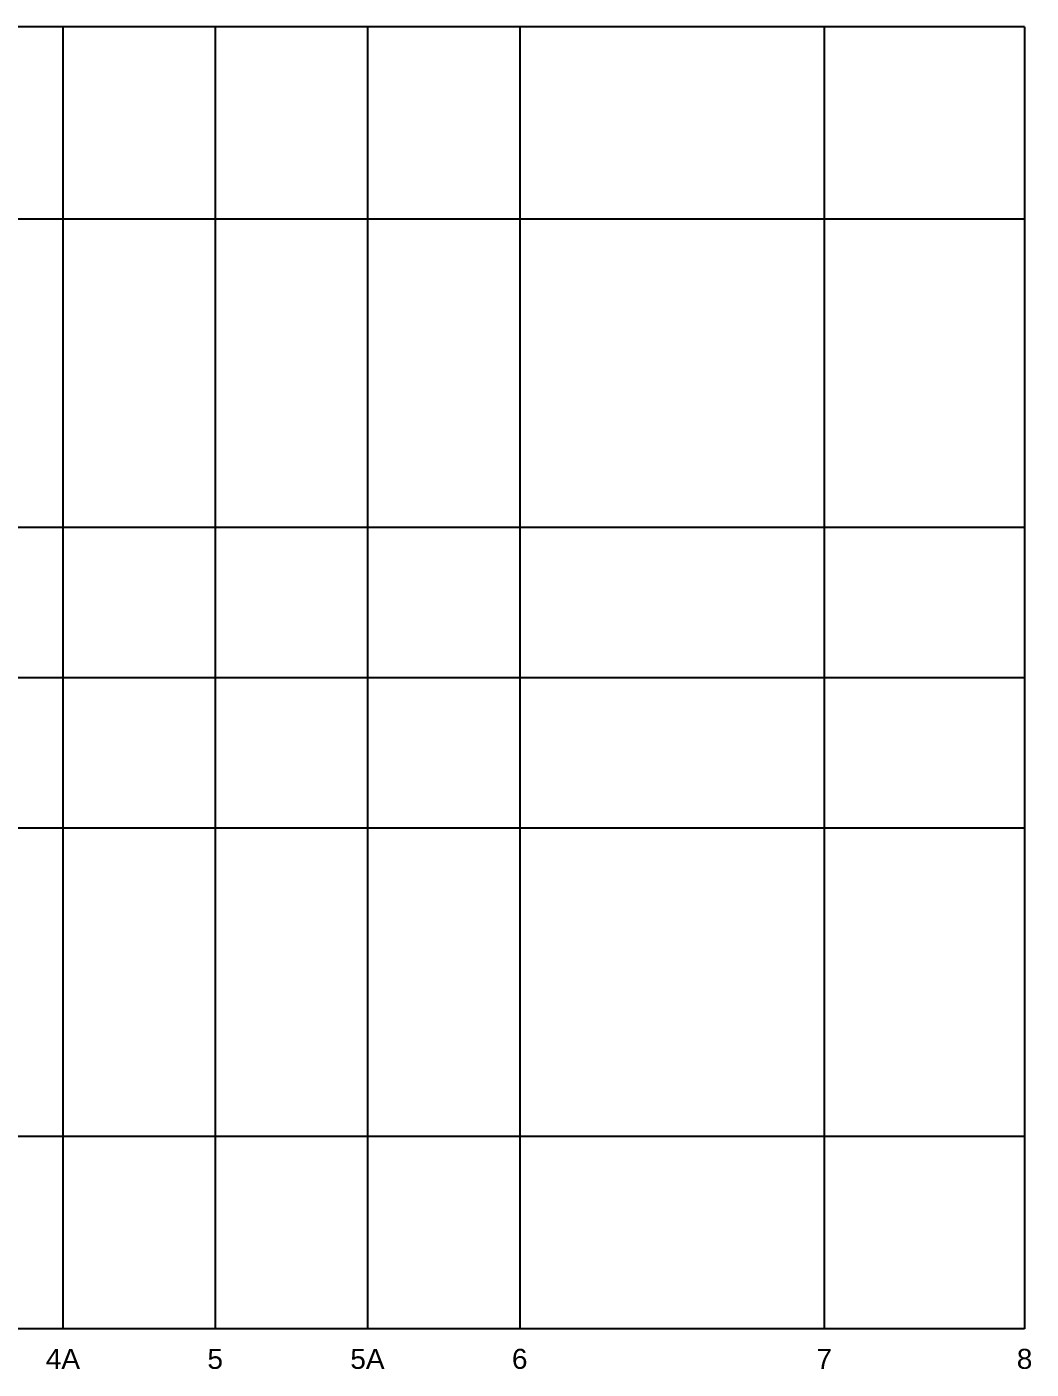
# Model space of a CAD drawing. Header units: millimetres. Extents: x -736 to 48164, y -1007 to 32507.
# Drawn here: x 23100 to 48164, y -1007 to 32500 of the extents above; entities that cross this region are included whole.
import ezdxf

# ---------------------------------------------------------------- set-up
doc = ezdxf.new("R2010")
doc.units = ezdxf.units.MM
doc.layers.add('standard', color=2, linetype='CONTINUOUS')
doc.styles.get("Standard").update_dxf_attribs({"font": 'arial.ttf'})

msp = doc.modelspace()

# ---------------------------------------------------------------- linework, layer by layer
at = {"layer": 'standard', "ltscale": 0.3}
for p, q in [((24000, 32500, -800), (20200, 32500, -800)), ((24000, 32500, 2695), (20200, 32500, 2695)), ((24000, 32500, 5845), (20200, 32500, 5845)), ((24000, 32500, 8995), (20200, 32500, 8995)), ((24000, 32500, 12145), (20200, 32500, 12145)), ((24000, 32500, 15295), (20200, 32500, 15295)), ((27800, 32500, -800), (24000, 32500, -800)), ((27800, 32500, 2695), (24000, 32500, 2695)), ((27800, 32500, 5845), (24000, 32500, 5845)), ((27800, 32500, 8995), (24000, 32500, 8995)), ((27800, 32500, 12145), (24000, 32500, 12145)), ((27800, 32500, 15295), (24000, 32500, 15295)), ((24000, 32500, -800), (24000, 27700, -800)), ((24000, 32500, 2695), (24000, 27700, 2695)), ((24000, 32500, 5845), (24000, 27700, 5845)), ((24000, 32500, 8995), (24000, 27700, 8995)), ((24000, 32500, 12145), (24000, 27700, 12145)), ((24000, 32500, 15295), (24000, 27700, 15295)), ((24000, 32500, 2695), (24000, 32500, -800)), ((24000, 32500, 5845), (24000, 32500, 2695)), ((24000, 32500, 8995), (24000, 32500, 5845)), ((24000, 32500, 12145), (24000, 32500, 8995)), ((24000, 32500, 15295), (24000, 32500, 12145)), ((31600, 32500, -800), (27800, 32500, -800)), ((31600, 32500, 2695), (27800, 32500, 2695)), ((31600, 32500, 5845), (27800, 32500, 5845)), ((31600, 32500, 8995), (27800, 32500, 8995)), ((31600, 32500, 12145), (27800, 32500, 12145)), ((31600, 32500, 15295), (27800, 32500, 15295)), ((27800, 32500, -800), (27800, 27700, -800)), ((27800, 32500, 2695), (27800, 27700, 2695)), ((27800, 32500, 5845), (27800, 27700, 5845)), ((27800, 32500, 8995), (27800, 27700, 8995)), ((27800, 32500, 12145), (27800, 27700, 12145)), ((27800, 32500, 15295), (27800, 27700, 15295)), ((27800, 32500, 2695), (27800, 32500, -800)), ((27800, 32500, 5845), (27800, 32500, 2695)), ((27800, 32500, 8995), (27800, 32500, 5845)), ((27800, 32500, 12145), (27800, 32500, 8995)), ((27800, 32500, 15295), (27800, 32500, 12145)), ((35400, 32500, -800), (31600, 32500, -800)), ((35400, 32500, 2695), (31600, 32500, 2695)), ((35400, 32500, 5845), (31600, 32500, 5845)), ((35400, 32500, 8995), (31600, 32500, 8995)), ((35400, 32500, 12145), (31600, 32500, 12145)), ((35400, 32500, 15295), (31600, 32500, 15295)), ((31600, 32500, -800), (31600, 27700, -800)), ((31600, 32500, 2695), (31600, 27700, 2695)), ((31600, 32500, 5845), (31600, 27700, 5845)), ((31600, 32500, 8995), (31600, 27700, 8995)), ((31600, 32500, 12145), (31600, 27700, 12145)), ((31600, 32500, 15295), (31600, 27700, 15295)), ((31600, 32500, 2695), (31600, 32500, -800)), ((31600, 32500, 5845), (31600, 32500, 2695)), ((31600, 32500, 8995), (31600, 32500, 5845)), ((31600, 32500, 12145), (31600, 32500, 8995)), ((31600, 32500, 15295), (31600, 32500, 12145)), ((43000, 32500, -800), (35400, 32500, -800)), ((43000, 32500, 2695), (35400, 32500, 2695)), ((43000, 32500, 5845), (35400, 32500, 5845)), ((43000, 32500, 8995), (35400, 32500, 8995)), ((43000, 32500, 12145), (35400, 32500, 12145)), ((43000, 32500, 15295), (35400, 32500, 15295)), ((35400, 32500, -800), (35400, 27700, -800)), ((35400, 32500, 2695), (35400, 27700, 2695)), ((35400, 32500, 5845), (35400, 27700, 5845)), ((35400, 32500, 8995), (35400, 27700, 8995)), ((35400, 32500, 12145), (35400, 27700, 12145)), ((35400, 32500, 15295), (35400, 27700, 15295)), ((35400, 32500, 2695), (35400, 32500, -800)), ((35400, 32500, 5845), (35400, 32500, 2695)), ((35400, 32500, 8995), (35400, 32500, 5845)), ((35400, 32500, 12145), (35400, 32500, 8995)), ((35400, 32500, 15295), (35400, 32500, 12145)), ((48000, 32500, -800), (43000, 32500, -800)), ((48000, 32500, 2695), (43000, 32500, 2695)), ((48000, 32500, 5845), (43000, 32500, 5845)), ((48000, 32500, 8995), (43000, 32500, 8995)), ((48000, 32500, 12145), (43000, 32500, 12145)), ((48000, 32500, 15295), (43000, 32500, 15295)), ((43000, 32500, -800), (43000, 27700, -800)), ((43000, 32500, 2695), (43000, 27700, 2695)), ((43000, 32500, 5845), (43000, 27700, 5845)), ((43000, 32500, 8995), (43000, 27700, 8995)), ((43000, 32500, 12145), (43000, 27700, 12145)), ((43000, 32500, 15295), (43000, 27700, 15295)), ((43000, 32500, 2695), (43000, 32500, -800)), ((43000, 32500, 5845), (43000, 32500, 2695)), ((43000, 32500, 8995), (43000, 32500, 5845)), ((43000, 32500, 12145), (43000, 32500, 8995)), ((43000, 32500, 15295), (43000, 32500, 12145)), ((48000, 32500, -800), (48000, 27700, -800)), ((48000, 32500, 2695), (48000, 27700, 2695)), ((48000, 32500, 5845), (48000, 27700, 5845)), ((48000, 32500, 8995), (48000, 27700, 8995)), ((48000, 32500, 12145), (48000, 27700, 12145)), ((48000, 32500, 15295), (48000, 27700, 15295)), ((48000, 32500, 2695), (48000, 32500, -800)), ((48000, 32500, 5845), (48000, 32500, 2695)), ((48000, 32500, 8995), (48000, 32500, 5845)), ((48000, 32500, 12145), (48000, 32500, 8995)), ((48000, 32500, 15295), (48000, 32500, 12145)), ((24000, 27700, -800), (20200, 27700, -800)), ((24000, 27700, 2695), (20200, 27700, 2695)), ((24000, 27700, 5845), (20200, 27700, 5845)), ((24000, 27700, 8995), (20200, 27700, 8995)), ((24000, 27700, 12145), (20200, 27700, 12145)), ((24000, 27700, 15295), (20200, 27700, 15295)), ((27800, 27700, -800), (24000, 27700, -800)), ((27800, 27700, 2695), (24000, 27700, 2695)), ((27800, 27700, 5845), (24000, 27700, 5845)), ((27800, 27700, 8995), (24000, 27700, 8995)), ((27800, 27700, 12145), (24000, 27700, 12145)), ((27800, 27700, 15295), (24000, 27700, 15295)), ((24000, 27700, -800), (24000, 20000, -800)), ((24000, 27700, 2695), (24000, 20000, 2695)), ((24000, 27700, 5845), (24000, 20000, 5845)), ((24000, 27700, 8995), (24000, 20000, 8995)), ((24000, 27700, 12145), (24000, 20000, 12145)), ((24000, 27700, 15295), (24000, 20000, 15295)), ((24000, 27700, 2695), (24000, 27700, -800)), ((24000, 27700, 5845), (24000, 27700, 2695)), ((24000, 27700, 8995), (24000, 27700, 5845)), ((24000, 27700, 12145), (24000, 27700, 8995)), ((24000, 27700, 15295), (24000, 27700, 12145)), ((31600, 27700, -800), (27800, 27700, -800)), ((31600, 27700, 2695), (27800, 27700, 2695)), ((31600, 27700, 5845), (27800, 27700, 5845)), ((31600, 27700, 8995), (27800, 27700, 8995)), ((31600, 27700, 12145), (27800, 27700, 12145)), ((31600, 27700, 15295), (27800, 27700, 15295)), ((27800, 27700, -800), (27800, 20000, -800)), ((27800, 27700, 2695), (27800, 20000, 2695)), ((27800, 27700, 5845), (27800, 20000, 5845)), ((27800, 27700, 8995), (27800, 20000, 8995)), ((27800, 27700, 12145), (27800, 20000, 12145)), ((27800, 27700, 15295), (27800, 20000, 15295)), ((27800, 27700, 2695), (27800, 27700, -800)), ((27800, 27700, 5845), (27800, 27700, 2695)), ((27800, 27700, 8995), (27800, 27700, 5845)), ((27800, 27700, 12145), (27800, 27700, 8995)), ((27800, 27700, 15295), (27800, 27700, 12145)), ((35400, 27700, -800), (31600, 27700, -800)), ((35400, 27700, 2695), (31600, 27700, 2695)), ((35400, 27700, 5845), (31600, 27700, 5845)), ((35400, 27700, 8995), (31600, 27700, 8995)), ((35400, 27700, 12145), (31600, 27700, 12145)), ((35400, 27700, 15295), (31600, 27700, 15295)), ((31600, 27700, -800), (31600, 20000, -800)), ((31600, 27700, 2695), (31600, 20000, 2695)), ((31600, 27700, 5845), (31600, 20000, 5845)), ((31600, 27700, 8995), (31600, 20000, 8995)), ((31600, 27700, 12145), (31600, 20000, 12145)), ((31600, 27700, 15295), (31600, 20000, 15295)), ((31600, 27700, 2695), (31600, 27700, -800)), ((31600, 27700, 5845), (31600, 27700, 2695)), ((31600, 27700, 8995), (31600, 27700, 5845)), ((31600, 27700, 12145), (31600, 27700, 8995)), ((31600, 27700, 15295), (31600, 27700, 12145)), ((43000, 27700, -800), (35400, 27700, -800)), ((43000, 27700, 2695), (35400, 27700, 2695)), ((43000, 27700, 5845), (35400, 27700, 5845)), ((43000, 27700, 8995), (35400, 27700, 8995)), ((43000, 27700, 12145), (35400, 27700, 12145)), ((43000, 27700, 15295), (35400, 27700, 15295)), ((35400, 27700, -800), (35400, 20000, -800)), ((35400, 27700, 2695), (35400, 20000, 2695)), ((35400, 27700, 5845), (35400, 20000, 5845)), ((35400, 27700, 8995), (35400, 20000, 8995)), ((35400, 27700, 12145), (35400, 20000, 12145)), ((35400, 27700, 15295), (35400, 20000, 15295)), ((35400, 27700, 2695), (35400, 27700, -800)), ((35400, 27700, 5845), (35400, 27700, 2695)), ((35400, 27700, 8995), (35400, 27700, 5845)), ((35400, 27700, 12145), (35400, 27700, 8995)), ((35400, 27700, 15295), (35400, 27700, 12145)), ((48000, 27700, -800), (43000, 27700, -800)), ((48000, 27700, 2695), (43000, 27700, 2695)), ((48000, 27700, 5845), (43000, 27700, 5845)), ((48000, 27700, 8995), (43000, 27700, 8995)), ((48000, 27700, 12145), (43000, 27700, 12145)), ((48000, 27700, 15295), (43000, 27700, 15295)), ((43000, 27700, -800), (43000, 20000, -800)), ((43000, 27700, 2695), (43000, 20000, 2695)), ((43000, 27700, 5845), (43000, 20000, 5845)), ((43000, 27700, 8995), (43000, 20000, 8995)), ((43000, 27700, 12145), (43000, 20000, 12145)), ((43000, 27700, 15295), (43000, 20000, 15295)), ((43000, 27700, 2695), (43000, 27700, -800)), ((43000, 27700, 5845), (43000, 27700, 2695)), ((43000, 27700, 8995), (43000, 27700, 5845)), ((43000, 27700, 12145), (43000, 27700, 8995)), ((43000, 27700, 15295), (43000, 27700, 12145)), ((48000, 27700, -800), (48000, 20000, -800)), ((48000, 27700, 2695), (48000, 20000, 2695)), ((48000, 27700, 5845), (48000, 20000, 5845)), ((48000, 27700, 8995), (48000, 20000, 8995)), ((48000, 27700, 12145), (48000, 20000, 12145)), ((48000, 27700, 15295), (48000, 20000, 15295)), ((48000, 27700, 2695), (48000, 27700, -800)), ((48000, 27700, 5845), (48000, 27700, 2695)), ((48000, 27700, 8995), (48000, 27700, 5845)), ((48000, 27700, 12145), (48000, 27700, 8995)), ((48000, 27700, 15295), (48000, 27700, 12145)), ((24000, 20000, -800), (20200, 20000, -800)), ((24000, 20000, 2695), (20200, 20000, 2695)), ((24000, 20000, 5845), (20200, 20000, 5845)), ((24000, 20000, 8995), (20200, 20000, 8995)), ((24000, 20000, 12145), (20200, 20000, 12145)), ((24000, 20000, 15295), (20200, 20000, 15295)), ((27800, 20000, -800), (24000, 20000, -800)), ((27800, 20000, 2695), (24000, 20000, 2695)), ((27800, 20000, 5845), (24000, 20000, 5845)), ((27800, 20000, 8995), (24000, 20000, 8995)), ((27800, 20000, 12145), (24000, 20000, 12145)), ((27800, 20000, 15295), (24000, 20000, 15295)), ((24000, 20000, -800), (24000, 16250, -800)), ((24000, 20000, 2695), (24000, 16250, 2695)), ((24000, 20000, 5845), (24000, 16250, 5845)), ((24000, 20000, 8995), (24000, 16250, 8995)), ((24000, 20000, 12145), (24000, 16250, 12145)), ((24000, 20000, 15295), (24000, 16250, 15295)), ((24000, 20000, 2695), (24000, 20000, -800)), ((24000, 20000, 5845), (24000, 20000, 2695)), ((24000, 20000, 8995), (24000, 20000, 5845)), ((24000, 20000, 12145), (24000, 20000, 8995)), ((24000, 20000, 15295), (24000, 20000, 12145)), ((31600, 20000, -800), (27800, 20000, -800)), ((31600, 20000, 2695), (27800, 20000, 2695)), ((31600, 20000, 5845), (27800, 20000, 5845)), ((31600, 20000, 8995), (27800, 20000, 8995)), ((31600, 20000, 12145), (27800, 20000, 12145)), ((31600, 20000, 15295), (27800, 20000, 15295)), ((27800, 20000, -800), (27800, 16250, -800)), ((27800, 20000, 2695), (27800, 16250, 2695)), ((27800, 20000, 5845), (27800, 16250, 5845)), ((27800, 20000, 8995), (27800, 16250, 8995)), ((27800, 20000, 12145), (27800, 16250, 12145)), ((27800, 20000, 15295), (27800, 16250, 15295)), ((27800, 20000, 2695), (27800, 20000, -800)), ((27800, 20000, 5845), (27800, 20000, 2695)), ((27800, 20000, 8995), (27800, 20000, 5845)), ((27800, 20000, 12145), (27800, 20000, 8995)), ((27800, 20000, 15295), (27800, 20000, 12145)), ((35400, 20000, -800), (31600, 20000, -800)), ((35400, 20000, 2695), (31600, 20000, 2695)), ((35400, 20000, 5845), (31600, 20000, 5845)), ((35400, 20000, 8995), (31600, 20000, 8995)), ((35400, 20000, 12145), (31600, 20000, 12145)), ((35400, 20000, 15295), (31600, 20000, 15295)), ((31600, 20000, -800), (31600, 16250, -800)), ((31600, 20000, 2695), (31600, 16250, 2695)), ((31600, 20000, 5845), (31600, 16250, 5845)), ((31600, 20000, 8995), (31600, 16250, 8995)), ((31600, 20000, 12145), (31600, 16250, 12145)), ((31600, 20000, 15295), (31600, 16250, 15295)), ((31600, 20000, 2695), (31600, 20000, -800)), ((31600, 20000, 5845), (31600, 20000, 2695)), ((31600, 20000, 8995), (31600, 20000, 5845)), ((31600, 20000, 12145), (31600, 20000, 8995)), ((31600, 20000, 15295), (31600, 20000, 12145)), ((43000, 20000, -800), (35400, 20000, -800)), ((43000, 20000, 2695), (35400, 20000, 2695)), ((43000, 20000, 5845), (35400, 20000, 5845)), ((43000, 20000, 8995), (35400, 20000, 8995)), ((43000, 20000, 12145), (35400, 20000, 12145)), ((43000, 20000, 15295), (35400, 20000, 15295)), ((35400, 20000, -800), (35400, 16250, -800)), ((35400, 20000, 2695), (35400, 16250, 2695)), ((35400, 20000, 5845), (35400, 16250, 5845)), ((35400, 20000, 8995), (35400, 16250, 8995)), ((35400, 20000, 12145), (35400, 16250, 12145)), ((35400, 20000, 15295), (35400, 16250, 15295)), ((35400, 20000, 2695), (35400, 20000, -800)), ((35400, 20000, 5845), (35400, 20000, 2695)), ((35400, 20000, 8995), (35400, 20000, 5845)), ((35400, 20000, 12145), (35400, 20000, 8995)), ((35400, 20000, 15295), (35400, 20000, 12145)), ((48000, 20000, -800), (43000, 20000, -800)), ((48000, 20000, 2695), (43000, 20000, 2695)), ((48000, 20000, 5845), (43000, 20000, 5845)), ((48000, 20000, 8995), (43000, 20000, 8995)), ((48000, 20000, 12145), (43000, 20000, 12145)), ((48000, 20000, 15295), (43000, 20000, 15295)), ((43000, 20000, -800), (43000, 16250, -800)), ((43000, 20000, 2695), (43000, 16250, 2695)), ((43000, 20000, 5845), (43000, 16250, 5845)), ((43000, 20000, 8995), (43000, 16250, 8995)), ((43000, 20000, 12145), (43000, 16250, 12145)), ((43000, 20000, 15295), (43000, 16250, 15295)), ((43000, 20000, 2695), (43000, 20000, -800)), ((43000, 20000, 5845), (43000, 20000, 2695)), ((43000, 20000, 8995), (43000, 20000, 5845)), ((43000, 20000, 12145), (43000, 20000, 8995)), ((43000, 20000, 15295), (43000, 20000, 12145)), ((48000, 20000, -800), (48000, 16250, -800)), ((48000, 20000, 2695), (48000, 16250, 2695)), ((48000, 20000, 5845), (48000, 16250, 5845)), ((48000, 20000, 8995), (48000, 16250, 8995)), ((48000, 20000, 12145), (48000, 16250, 12145)), ((48000, 20000, 15295), (48000, 16250, 15295)), ((48000, 20000, 2695), (48000, 20000, -800)), ((48000, 20000, 5845), (48000, 20000, 2695)), ((48000, 20000, 8995), (48000, 20000, 5845)), ((48000, 20000, 12145), (48000, 20000, 8995)), ((48000, 20000, 15295), (48000, 20000, 12145)), ((24000, 16250, -800), (20200, 16250, -800)), ((24000, 16250, 2695), (20200, 16250, 2695)), ((24000, 16250, 5845), (20200, 16250, 5845)), ((24000, 16250, 8995), (20200, 16250, 8995)), ((24000, 16250, 12145), (20200, 16250, 12145)), ((24000, 16250, 15295), (20200, 16250, 15295)), ((27800, 16250, -800), (24000, 16250, -800)), ((27800, 16250, 2695), (24000, 16250, 2695)), ((27800, 16250, 5845), (24000, 16250, 5845)), ((27800, 16250, 8995), (24000, 16250, 8995)), ((27800, 16250, 12145), (24000, 16250, 12145)), ((27800, 16250, 15295), (24000, 16250, 15295)), ((24000, 16250, -800), (24000, 12500, -800)), ((24000, 16250, 2695), (24000, 12500, 2695)), ((24000, 16250, 5845), (24000, 12500, 5845)), ((24000, 16250, 8995), (24000, 12500, 8995)), ((24000, 16250, 12145), (24000, 12500, 12145)), ((24000, 16250, 15295), (24000, 12500, 15295)), ((24000, 16250, 2695), (24000, 16250, -800)), ((24000, 16250, 5845), (24000, 16250, 2695)), ((24000, 16250, 8995), (24000, 16250, 5845)), ((24000, 16250, 12145), (24000, 16250, 8995)), ((24000, 16250, 15295), (24000, 16250, 12145)), ((31600, 16250, -800), (27800, 16250, -800)), ((31600, 16250, 2695), (27800, 16250, 2695)), ((31600, 16250, 5845), (27800, 16250, 5845)), ((31600, 16250, 8995), (27800, 16250, 8995)), ((31600, 16250, 12145), (27800, 16250, 12145)), ((31600, 16250, 15295), (27800, 16250, 15295)), ((27800, 16250, -800), (27800, 12500, -800)), ((27800, 16250, 2695), (27800, 12500, 2695)), ((27800, 16250, 5845), (27800, 12500, 5845)), ((27800, 16250, 8995), (27800, 12500, 8995)), ((27800, 16250, 12145), (27800, 12500, 12145)), ((27800, 16250, 15295), (27800, 12500, 15295)), ((27800, 16250, 2695), (27800, 16250, -800)), ((27800, 16250, 5845), (27800, 16250, 2695)), ((27800, 16250, 8995), (27800, 16250, 5845)), ((27800, 16250, 12145), (27800, 16250, 8995)), ((27800, 16250, 15295), (27800, 16250, 12145)), ((35400, 16250, -800), (31600, 16250, -800)), ((35400, 16250, 2695), (31600, 16250, 2695)), ((35400, 16250, 5845), (31600, 16250, 5845)), ((35400, 16250, 8995), (31600, 16250, 8995)), ((35400, 16250, 12145), (31600, 16250, 12145)), ((35400, 16250, 15295), (31600, 16250, 15295)), ((31600, 16250, -800), (31600, 12500, -800)), ((31600, 16250, 2695), (31600, 12500, 2695)), ((31600, 16250, 5845), (31600, 12500, 5845)), ((31600, 16250, 8995), (31600, 12500, 8995)), ((31600, 16250, 12145), (31600, 12500, 12145)), ((31600, 16250, 15295), (31600, 12500, 15295)), ((31600, 16250, 2695), (31600, 16250, -800)), ((31600, 16250, 5845), (31600, 16250, 2695)), ((31600, 16250, 8995), (31600, 16250, 5845)), ((31600, 16250, 12145), (31600, 16250, 8995)), ((31600, 16250, 15295), (31600, 16250, 12145)), ((43000, 16250, -800), (35400, 16250, -800)), ((43000, 16250, 2695), (35400, 16250, 2695)), ((43000, 16250, 5845), (35400, 16250, 5845)), ((43000, 16250, 8995), (35400, 16250, 8995)), ((43000, 16250, 12145), (35400, 16250, 12145)), ((43000, 16250, 15295), (35400, 16250, 15295)), ((35400, 16250, -800), (35400, 12500, -800)), ((35400, 16250, 2695), (35400, 12500, 2695)), ((35400, 16250, 5845), (35400, 12500, 5845)), ((35400, 16250, 8995), (35400, 12500, 8995)), ((35400, 16250, 12145), (35400, 12500, 12145)), ((35400, 16250, 15295), (35400, 12500, 15295)), ((35400, 16250, 2695), (35400, 16250, -800)), ((35400, 16250, 5845), (35400, 16250, 2695)), ((35400, 16250, 8995), (35400, 16250, 5845)), ((35400, 16250, 12145), (35400, 16250, 8995)), ((35400, 16250, 15295), (35400, 16250, 12145)), ((48000, 16250, -800), (43000, 16250, -800)), ((48000, 16250, 2695), (43000, 16250, 2695)), ((48000, 16250, 5845), (43000, 16250, 5845)), ((48000, 16250, 8995), (43000, 16250, 8995)), ((48000, 16250, 12145), (43000, 16250, 12145)), ((48000, 16250, 15295), (43000, 16250, 15295)), ((43000, 16250, -800), (43000, 12500, -800)), ((43000, 16250, 2695), (43000, 12500, 2695)), ((43000, 16250, 5845), (43000, 12500, 5845)), ((43000, 16250, 8995), (43000, 12500, 8995)), ((43000, 16250, 12145), (43000, 12500, 12145)), ((43000, 16250, 15295), (43000, 12500, 15295)), ((43000, 16250, 2695), (43000, 16250, -800)), ((43000, 16250, 5845), (43000, 16250, 2695)), ((43000, 16250, 8995), (43000, 16250, 5845)), ((43000, 16250, 12145), (43000, 16250, 8995)), ((43000, 16250, 15295), (43000, 16250, 12145)), ((48000, 16250, -800), (48000, 12500, -800)), ((48000, 16250, 2695), (48000, 12500, 2695)), ((48000, 16250, 5845), (48000, 12500, 5845)), ((48000, 16250, 8995), (48000, 12500, 8995)), ((48000, 16250, 12145), (48000, 12500, 12145)), ((48000, 16250, 15295), (48000, 12500, 15295)), ((48000, 16250, 2695), (48000, 16250, -800)), ((48000, 16250, 5845), (48000, 16250, 2695)), ((48000, 16250, 8995), (48000, 16250, 5845)), ((48000, 16250, 12145), (48000, 16250, 8995)), ((48000, 16250, 15295), (48000, 16250, 12145)), ((24000, 12500, -800), (20200, 12500, -800)), ((24000, 12500, 2695), (20200, 12500, 2695)), ((24000, 12500, 5845), (20200, 12500, 5845)), ((24000, 12500, 8995), (20200, 12500, 8995)), ((24000, 12500, 12145), (20200, 12500, 12145)), ((24000, 12500, 15295), (20200, 12500, 15295)), ((27800, 12500, -800), (24000, 12500, -800)), ((27800, 12500, 2695), (24000, 12500, 2695)), ((27800, 12500, 5845), (24000, 12500, 5845)), ((27800, 12500, 8995), (24000, 12500, 8995)), ((27800, 12500, 12145), (24000, 12500, 12145)), ((27800, 12500, 15295), (24000, 12500, 15295)), ((24000, 12500, -800), (24000, 4800, -800)), ((24000, 12500, 2695), (24000, 4800, 2695)), ((24000, 12500, 5845), (24000, 4800, 5845)), ((24000, 12500, 8995), (24000, 4800, 8995)), ((24000, 12500, 12145), (24000, 4800, 12145)), ((24000, 12500, 15295), (24000, 4800, 15295)), ((24000, 12500, 2695), (24000, 12500, -800)), ((24000, 12500, 5845), (24000, 12500, 2695)), ((24000, 12500, 8995), (24000, 12500, 5845)), ((24000, 12500, 12145), (24000, 12500, 8995)), ((24000, 12500, 15295), (24000, 12500, 12145)), ((31600, 12500, -800), (27800, 12500, -800)), ((31600, 12500, 2695), (27800, 12500, 2695)), ((31600, 12500, 5845), (27800, 12500, 5845)), ((31600, 12500, 8995), (27800, 12500, 8995)), ((31600, 12500, 12145), (27800, 12500, 12145)), ((31600, 12500, 15295), (27800, 12500, 15295)), ((27800, 12500, -800), (27800, 4800, -800)), ((27800, 12500, 2695), (27800, 4800, 2695)), ((27800, 12500, 5845), (27800, 4800, 5845)), ((27800, 12500, 8995), (27800, 4800, 8995)), ((27800, 12500, 12145), (27800, 4800, 12145)), ((27800, 12500, 15295), (27800, 4800, 15295)), ((27800, 12500, 2695), (27800, 12500, -800)), ((27800, 12500, 5845), (27800, 12500, 2695)), ((27800, 12500, 8995), (27800, 12500, 5845)), ((27800, 12500, 12145), (27800, 12500, 8995)), ((27800, 12500, 15295), (27800, 12500, 12145)), ((35400, 12500, -800), (31600, 12500, -800)), ((35400, 12500, 2695), (31600, 12500, 2695)), ((35400, 12500, 5845), (31600, 12500, 5845)), ((35400, 12500, 8995), (31600, 12500, 8995)), ((35400, 12500, 12145), (31600, 12500, 12145)), ((35400, 12500, 15295), (31600, 12500, 15295)), ((31600, 12500, -800), (31600, 4800, -800)), ((31600, 12500, 2695), (31600, 4800, 2695)), ((31600, 12500, 5845), (31600, 4800, 5845)), ((31600, 12500, 8995), (31600, 4800, 8995)), ((31600, 12500, 12145), (31600, 4800, 12145)), ((31600, 12500, 15295), (31600, 4800, 15295)), ((31600, 12500, 2695), (31600, 12500, -800)), ((31600, 12500, 5845), (31600, 12500, 2695)), ((31600, 12500, 8995), (31600, 12500, 5845)), ((31600, 12500, 12145), (31600, 12500, 8995)), ((31600, 12500, 15295), (31600, 12500, 12145)), ((43000, 12500, -800), (35400, 12500, -800)), ((43000, 12500, 2695), (35400, 12500, 2695)), ((43000, 12500, 5845), (35400, 12500, 5845)), ((43000, 12500, 8995), (35400, 12500, 8995)), ((43000, 12500, 12145), (35400, 12500, 12145)), ((43000, 12500, 15295), (35400, 12500, 15295)), ((35400, 12500, -800), (35400, 4800, -800)), ((35400, 12500, 2695), (35400, 4800, 2695)), ((35400, 12500, 5845), (35400, 4800, 5845)), ((35400, 12500, 8995), (35400, 4800, 8995)), ((35400, 12500, 12145), (35400, 4800, 12145)), ((35400, 12500, 15295), (35400, 4800, 15295)), ((35400, 12500, 2695), (35400, 12500, -800)), ((35400, 12500, 5845), (35400, 12500, 2695)), ((35400, 12500, 8995), (35400, 12500, 5845)), ((35400, 12500, 12145), (35400, 12500, 8995)), ((35400, 12500, 15295), (35400, 12500, 12145)), ((48000, 12500, -800), (43000, 12500, -800)), ((48000, 12500, 2695), (43000, 12500, 2695)), ((48000, 12500, 5845), (43000, 12500, 5845)), ((48000, 12500, 8995), (43000, 12500, 8995)), ((48000, 12500, 12145), (43000, 12500, 12145)), ((48000, 12500, 15295), (43000, 12500, 15295)), ((43000, 12500, -800), (43000, 4800, -800)), ((43000, 12500, 2695), (43000, 4800, 2695)), ((43000, 12500, 5845), (43000, 4800, 5845)), ((43000, 12500, 8995), (43000, 4800, 8995)), ((43000, 12500, 12145), (43000, 4800, 12145)), ((43000, 12500, 15295), (43000, 4800, 15295)), ((43000, 12500, 2695), (43000, 12500, -800)), ((43000, 12500, 5845), (43000, 12500, 2695)), ((43000, 12500, 8995), (43000, 12500, 5845)), ((43000, 12500, 12145), (43000, 12500, 8995)), ((43000, 12500, 15295), (43000, 12500, 12145)), ((48000, 12500, -800), (48000, 4800, -800)), ((48000, 12500, 2695), (48000, 4800, 2695)), ((48000, 12500, 5845), (48000, 4800, 5845)), ((48000, 12500, 8995), (48000, 4800, 8995)), ((48000, 12500, 12145), (48000, 4800, 12145)), ((48000, 12500, 15295), (48000, 4800, 15295)), ((48000, 12500, 2695), (48000, 12500, -800)), ((48000, 12500, 5845), (48000, 12500, 2695)), ((48000, 12500, 8995), (48000, 12500, 5845)), ((48000, 12500, 12145), (48000, 12500, 8995)), ((48000, 12500, 15295), (48000, 12500, 12145)), ((24000, 4800, -800), (20200, 4800, -800)), ((24000, 4800, 2695), (20200, 4800, 2695)), ((24000, 4800, 5845), (20200, 4800, 5845)), ((24000, 4800, 8995), (20200, 4800, 8995)), ((24000, 4800, 12145), (20200, 4800, 12145)), ((24000, 4800, 15295), (20200, 4800, 15295)), ((27800, 4800, -800), (24000, 4800, -800)), ((27800, 4800, 2695), (24000, 4800, 2695)), ((27800, 4800, 5845), (24000, 4800, 5845)), ((27800, 4800, 8995), (24000, 4800, 8995)), ((27800, 4800, 12145), (24000, 4800, 12145)), ((27800, 4800, 15295), (24000, 4800, 15295)), ((24000, 4800, -800), (24000, 0, -800)), ((24000, 4800, 2695), (24000, 0, 2695)), ((24000, 4800, 5845), (24000, 0, 5845)), ((24000, 4800, 8995), (24000, 0, 8995)), ((24000, 4800, 12145), (24000, 0, 12145)), ((24000, 4800, 15295), (24000, 0, 15295)), ((24000, 4800, 2695), (24000, 4800, -800)), ((24000, 4800, 5845), (24000, 4800, 2695)), ((24000, 4800, 8995), (24000, 4800, 5845)), ((24000, 4800, 12145), (24000, 4800, 8995)), ((24000, 4800, 15295), (24000, 4800, 12145)), ((31600, 4800, -800), (27800, 4800, -800)), ((31600, 4800, 2695), (27800, 4800, 2695)), ((31600, 4800, 5845), (27800, 4800, 5845)), ((31600, 4800, 8995), (27800, 4800, 8995)), ((31600, 4800, 12145), (27800, 4800, 12145)), ((31600, 4800, 15295), (27800, 4800, 15295)), ((27800, 4800, -800), (27800, 0, -800)), ((27800, 4800, 2695), (27800, 0, 2695)), ((27800, 4800, 5845), (27800, 0, 5845)), ((27800, 4800, 8995), (27800, 0, 8995)), ((27800, 4800, 12145), (27800, 0, 12145)), ((27800, 4800, 15295), (27800, 0, 15295)), ((27800, 4800, 2695), (27800, 4800, -800)), ((27800, 4800, 5845), (27800, 4800, 2695)), ((27800, 4800, 8995), (27800, 4800, 5845)), ((27800, 4800, 12145), (27800, 4800, 8995)), ((27800, 4800, 15295), (27800, 4800, 12145)), ((35400, 4800, -800), (31600, 4800, -800)), ((35400, 4800, 2695), (31600, 4800, 2695)), ((35400, 4800, 5845), (31600, 4800, 5845)), ((35400, 4800, 8995), (31600, 4800, 8995)), ((35400, 4800, 12145), (31600, 4800, 12145)), ((35400, 4800, 15295), (31600, 4800, 15295)), ((31600, 4800, -800), (31600, 0, -800)), ((31600, 4800, 2695), (31600, 0, 2695)), ((31600, 4800, 5845), (31600, 0, 5845)), ((31600, 4800, 8995), (31600, 0, 8995)), ((31600, 4800, 12145), (31600, 0, 12145)), ((31600, 4800, 15295), (31600, 0, 15295)), ((31600, 4800, 2695), (31600, 4800, -800)), ((31600, 4800, 5845), (31600, 4800, 2695)), ((31600, 4800, 8995), (31600, 4800, 5845)), ((31600, 4800, 12145), (31600, 4800, 8995)), ((31600, 4800, 15295), (31600, 4800, 12145)), ((43000, 4800, -800), (35400, 4800, -800)), ((43000, 4800, 2695), (35400, 4800, 2695)), ((43000, 4800, 5845), (35400, 4800, 5845)), ((43000, 4800, 8995), (35400, 4800, 8995)), ((43000, 4800, 12145), (35400, 4800, 12145)), ((43000, 4800, 15295), (35400, 4800, 15295)), ((35400, 4800, -800), (35400, 0, -800)), ((35400, 4800, 2695), (35400, 0, 2695)), ((35400, 4800, 5845), (35400, 0, 5845)), ((35400, 4800, 8995), (35400, 0, 8995)), ((35400, 4800, 12145), (35400, 0, 12145)), ((35400, 4800, 15295), (35400, 0, 15295)), ((35400, 4800, 2695), (35400, 4800, -800)), ((35400, 4800, 5845), (35400, 4800, 2695)), ((35400, 4800, 8995), (35400, 4800, 5845)), ((35400, 4800, 12145), (35400, 4800, 8995)), ((35400, 4800, 15295), (35400, 4800, 12145)), ((48000, 4800, -800), (43000, 4800, -800)), ((48000, 4800, 2695), (43000, 4800, 2695)), ((48000, 4800, 5845), (43000, 4800, 5845)), ((48000, 4800, 8995), (43000, 4800, 8995)), ((48000, 4800, 12145), (43000, 4800, 12145)), ((48000, 4800, 15295), (43000, 4800, 15295)), ((43000, 4800, -800), (43000, 0, -800)), ((43000, 4800, 2695), (43000, 0, 2695)), ((43000, 4800, 5845), (43000, 0, 5845)), ((43000, 4800, 8995), (43000, 0, 8995)), ((43000, 4800, 12145), (43000, 0, 12145)), ((43000, 4800, 15295), (43000, 0, 15295)), ((43000, 4800, 2695), (43000, 4800, -800)), ((43000, 4800, 5845), (43000, 4800, 2695)), ((43000, 4800, 8995), (43000, 4800, 5845)), ((43000, 4800, 12145), (43000, 4800, 8995)), ((43000, 4800, 15295), (43000, 4800, 12145)), ((48000, 4800, -800), (48000, 0, -800)), ((48000, 4800, 2695), (48000, 0, 2695)), ((48000, 4800, 5845), (48000, 0, 5845)), ((48000, 4800, 8995), (48000, 0, 8995)), ((48000, 4800, 12145), (48000, 0, 12145)), ((48000, 4800, 15295), (48000, 0, 15295)), ((48000, 4800, 2695), (48000, 4800, -800)), ((48000, 4800, 5845), (48000, 4800, 2695)), ((48000, 4800, 8995), (48000, 4800, 5845)), ((48000, 4800, 12145), (48000, 4800, 8995)), ((48000, 4800, 15295), (48000, 4800, 12145)), ((24000, 0, -800), (20200, 0, -800)), ((24000, 0, 2695), (20200, 0, 2695)), ((24000, 0, 5845), (20200, 0, 5845)), ((24000, 0, 8995), (20200, 0, 8995)), ((24000, 0, 12145), (20200, 0, 12145)), ((24000, 0, 15295), (20200, 0, 15295)), ((27800, 0, -800), (24000, 0, -800)), ((27800, 0, 2695), (24000, 0, 2695)), ((27800, 0, 5845), (24000, 0, 5845)), ((27800, 0, 8995), (24000, 0, 8995)), ((27800, 0, 12145), (24000, 0, 12145)), ((27800, 0, 15295), (24000, 0, 15295)), ((24000, 0, 2695), (24000, 0, -800)), ((24000, 0, 5845), (24000, 0, 2695)), ((24000, 0, 8995), (24000, 0, 5845)), ((24000, 0, 12145), (24000, 0, 8995)), ((24000, 0, 15295), (24000, 0, 12145)), ((31600, 0, -800), (27800, 0, -800)), ((31600, 0, 2695), (27800, 0, 2695)), ((31600, 0, 5845), (27800, 0, 5845)), ((31600, 0, 8995), (27800, 0, 8995)), ((31600, 0, 12145), (27800, 0, 12145)), ((31600, 0, 15295), (27800, 0, 15295)), ((27800, 0, 2695), (27800, 0, -800)), ((27800, 0, 5845), (27800, 0, 2695)), ((27800, 0, 8995), (27800, 0, 5845)), ((27800, 0, 12145), (27800, 0, 8995)), ((27800, 0, 15295), (27800, 0, 12145)), ((35400, 0, -800), (31600, 0, -800)), ((35400, 0, 2695), (31600, 0, 2695)), ((35400, 0, 5845), (31600, 0, 5845)), ((35400, 0, 8995), (31600, 0, 8995)), ((35400, 0, 12145), (31600, 0, 12145)), ((35400, 0, 15295), (31600, 0, 15295)), ((31600, 0, 2695), (31600, 0, -800)), ((31600, 0, 5845), (31600, 0, 2695)), ((31600, 0, 8995), (31600, 0, 5845)), ((31600, 0, 12145), (31600, 0, 8995)), ((31600, 0, 15295), (31600, 0, 12145)), ((43000, 0, -800), (35400, 0, -800)), ((43000, 0, 2695), (35400, 0, 2695)), ((43000, 0, 5845), (35400, 0, 5845)), ((43000, 0, 8995), (35400, 0, 8995)), ((43000, 0, 12145), (35400, 0, 12145)), ((43000, 0, 15295), (35400, 0, 15295)), ((35400, 0, 2695), (35400, 0, -800)), ((35400, 0, 5845), (35400, 0, 2695)), ((35400, 0, 8995), (35400, 0, 5845)), ((35400, 0, 12145), (35400, 0, 8995)), ((35400, 0, 15295), (35400, 0, 12145)), ((48000, 0, -800), (43000, 0, -800)), ((48000, 0, 2695), (43000, 0, 2695)), ((48000, 0, 5845), (43000, 0, 5845)), ((48000, 0, 8995), (43000, 0, 8995)), ((48000, 0, 12145), (43000, 0, 12145)), ((48000, 0, 15295), (43000, 0, 15295)), ((43000, 0, 2695), (43000, 0, -800)), ((43000, 0, 5845), (43000, 0, 2695)), ((43000, 0, 8995), (43000, 0, 5845)), ((43000, 0, 12145), (43000, 0, 8995)), ((43000, 0, 15295), (43000, 0, 12145)), ((48000, 0, 2695), (48000, 0, -800)), ((48000, 0, 5845), (48000, 0, 2695)), ((48000, 0, 8995), (48000, 0, 5845)), ((48000, 0, 12145), (48000, 0, 8995)), ((48000, 0, 15295), (48000, 0, 12145))]:
    msp.add_line(p, q, dxfattribs=at)

# ---------------------------------------------------------------- texts
at = {"layer": 'standard', "char_height": 500, "attachment_point": 2, "line_spacing_factor": 1.1}
for s, insert, width in [('{4A}', (24000, -500), 1000), ('{5}', (27800, -500), 500), ('{5A}', (31600, -500), 1000), ('{6}', (35400, -500), 500), ('{7}', (43000, -500), 500), ('{8}', (48000, -500), 500)]:
    msp.add_mtext(s, dxfattribs=dict(at, insert=insert, width=width))

doc.saveas('drawing.dxf')
